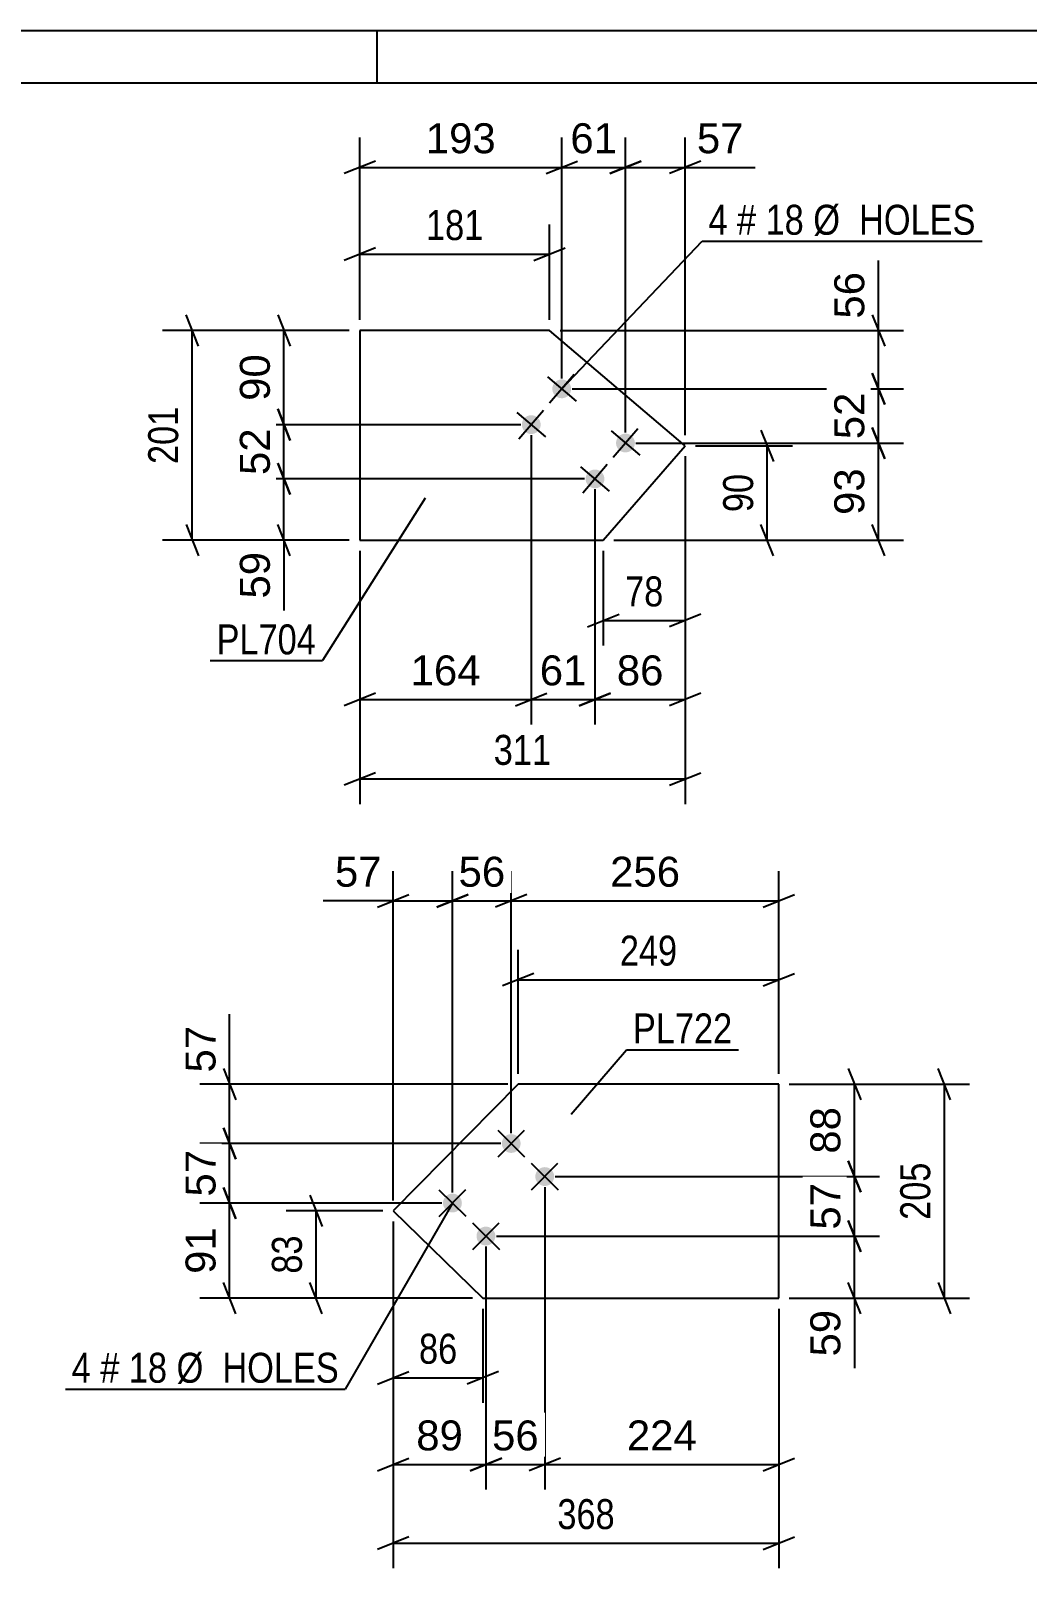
# Model space of a CAD drawing. Header units: millimetres. Extents: x 0 to 594, y 0 to 420.
# Drawn here: x 140.9 to 236.1, y 273 to 420 of the extents above; entities that cross this region are included whole.
import ezdxf

# ---------------------------------------------------------------- set-up
doc = ezdxf.new("R2010")
doc.units = ezdxf.units.MM
doc.styles.add('Arial', font='ARIAL.TTF', dxfattribs={"height": 0.2})
doc.styles.add('Arial Narrow', font='ARIALN.TTF', dxfattribs={"height": 0.2})

# ---------------------------------------------------------------- blocks, each defined once
blk = doc.blocks.new('Unknown-284936067-1132')
at = {"color": 5, "linetype": 'Continuous'}
for p, q in [((594, 420), (0, 420)), ((174, 415), (174, 420)), ((589, 415), (5, 415))]:
    blk.add_line(p, q, dxfattribs=at)
blk = doc.blocks.new('Bolt-284936067-12088 - 12082')
at = {"linetype": 'Continuous'}
for points in [[(187.44, 314.26, -1), (186.18, 312.98, -1)], [(190.65, 311.1, -1), (189.38, 309.82, -1)], [(181.83, 308.57, -1), (180.56, 307.29, -1)], [(185.03, 305.41, -1), (183.76, 304.13, -1)]]:
    blk.add_hatch(color=1, dxfattribs=at).paths.add_polyline_path(points)
at = {"color": 1, "linetype": 'Continuous'}
for p, q in [((185.53, 314.89), (188.09, 312.36)), ((185.55, 312.34), (188.08, 314.9)), ((188.73, 311.73), (191.3, 309.2)), ((188.75, 309.18), (191.28, 311.74)), ((179.91, 309.19), (182.47, 306.66)), ((179.93, 306.65), (182.46, 309.21)), ((183.11, 306.03), (185.68, 303.5)), ((183.13, 303.49), (185.66, 306.05))]:
    blk.add_line(p, q, dxfattribs=at)
blk = doc.blocks.new('Part-284936067-12093 - 12082')
at = {"color": 2, "linetype": 'Continuous'}
for p, q in [((187.48, 319.28), (175.54, 307.18)), ((212.38, 319.28), (187.48, 319.28)), ((212.38, 298.83), (212.38, 319.28)), ((175.54, 307.18), (184.11, 298.83)), ((184.11, 298.83), (212.38, 298.83))]:
    blk.add_line(p, q, dxfattribs=at)
blk = doc.blocks.new('Bolt-284936067-12259 - 12253')
at = {"linetype": 'Continuous'}
for points in [[(192.32, 385.18, -1), (190.95, 386.35, -1)], [(189.41, 381.76, -1), (188.04, 382.93, -1)], [(198.41, 380, -1), (197.04, 381.17, -1)], [(195.5, 376.57, -1), (194.13, 377.74, -1)]]:
    blk.add_hatch(color=1, dxfattribs=at).paths.add_polyline_path(points)
at = {"color": 1, "linetype": 'Continuous'}
for p, q in [((190.27, 386.93), (193.01, 384.6)), ((192.81, 387.14), (190.47, 384.4)), ((189.89, 383.71), (187.55, 380.97)), ((187.35, 383.51), (190.09, 381.17)), ((196.36, 381.75), (199.1, 379.42)), ((198.9, 381.95), (196.56, 379.21)), ((193.44, 378.32), (196.18, 375.99)), ((195.98, 378.53), (193.65, 375.79))]:
    blk.add_line(p, q, dxfattribs=at)
blk = doc.blocks.new('Part-284936067-12264 - 12253')
at = {"color": 2, "linetype": 'Continuous'}
for p, q in [((172.34, 391.35), (172.34, 371.29)), ((190.48, 391.35), (172.34, 391.35)), ((203.43, 380.33), (190.48, 391.35)), ((195.61, 371.29), (203.43, 380.33)), ((172.34, 371.29), (195.61, 371.29))]:
    blk.add_line(p, q, dxfattribs=at)
blk = doc.blocks.new('StraightDimension-284936067-12224 - 12082')
at = {"color": 7, "linetype": 'Continuous'}
for p, q in [((228.79, 317.78), (227.59, 320.78)), ((213.38, 319.28), (230.59, 319.28)), ((228.19, 298.83), (228.19, 319.28)), ((227.59, 300.33), (228.79, 297.33)), ((213.38, 298.83), (230.59, 298.83))]:
    blk.add_line(p, q, dxfattribs=at)
at = {"color": 0}
blk.add_wipeout([(227.44, 312.4), (223.24, 312.4), (223.24, 305.72), (227.44, 305.72)], dxfattribs=at)
at = {"color": 3, "style": 'Arial Narrow'}
blk.add_text('205', height=2.863, rotation=90.0002, dxfattribs=at).set_placement((226.84, 306.32))
blk = doc.blocks.new('StraightDimension-284936067-19074 - 12082')
at = {"color": 7, "linetype": 'Continuous'}
for p, q in [((186.81, 314.62), (186.81, 339.67)), ((212.38, 320.28), (212.38, 339.67)), ((188.31, 337.42), (185.31, 336.22)), ((186.81, 336.82), (212.38, 336.82)), ((210.88, 336.22), (213.88, 337.42))]:
    blk.add_line(p, q, dxfattribs=at)
at = {"color": 0}
blk.add_wipeout([(203.53, 337.57), (203.53, 341.77), (195.66, 341.77), (195.66, 337.57)], dxfattribs=at)
at = {"color": 3, "style": 'Arial'}
blk.add_text('256', height=2.865, dxfattribs=at).set_placement((196.26, 338.17))
blk = doc.blocks.new('StraightDimension-284936067-12229 - 12082')
at = {"color": 7, "linetype": 'Continuous'}
for p, q in [((167.56, 308.68), (168.76, 305.68)), ((174.54, 307.18), (165.31, 307.18)), ((168.16, 298.83), (168.16, 307.18)), ((168.76, 297.33), (167.56, 300.33)), ((183.11, 298.83), (165.31, 298.83))]:
    blk.add_line(p, q, dxfattribs=at)
at = {"color": 0}
blk.add_wipeout([(167.41, 305.44), (163.21, 305.44), (163.21, 300.58), (167.41, 300.58)], dxfattribs=at)
at = {"color": 3, "style": 'Arial Narrow'}
blk.add_text('83', height=2.863, rotation=90.0002, dxfattribs=at).set_placement((166.81, 301.18))
blk = doc.blocks.new('StraightDimension-284936067-12095 - 12082')
at = {"color": 7, "linetype": 'Continuous'}
for p, q in [((175.54, 306.18), (175.54, 273.01)), ((212.38, 297.83), (212.38, 273.01)), ((177.04, 276.01), (174.04, 274.81)), ((175.54, 275.41), (212.38, 275.41)), ((210.88, 274.81), (213.88, 276.01))]:
    blk.add_line(p, q, dxfattribs=at)
at = {"color": 0}
blk.add_wipeout([(197.3, 276.16), (197.3, 280.36), (190.62, 280.36), (190.62, 276.16)], dxfattribs=at)
at = {"color": 3, "style": 'Arial Narrow'}
blk.add_text('368', height=2.863, dxfattribs=at).set_placement((191.22, 276.76))
blk = doc.blocks.new('StraightDimension-284936067-12202 - 12082')
at = {"color": 7, "linetype": 'Continuous'}
for p, q in [((175.54, 306.18), (175.54, 288.82)), ((184.11, 297.83), (184.11, 288.82)), ((174.04, 290.62), (177.04, 291.82)), ((175.54, 291.22), (184.11, 291.22)), ((185.61, 291.82), (182.61, 290.62))]:
    blk.add_line(p, q, dxfattribs=at)
at = {"color": 0}
blk.add_wipeout([(182.25, 291.97), (182.25, 296.17), (177.4, 296.17), (177.4, 291.97)], dxfattribs=at)
at = {"color": 3, "style": 'Arial Narrow'}
blk.add_text('86', height=2.863, dxfattribs=at).set_placement((178, 292.57))
blk = doc.blocks.new('StraightDimension-284936067-19032 - 12082')
at = {"color": 7, "linetype": 'Continuous'}
for p, q in [((187.48, 320.28), (187.48, 332.13)), ((212.38, 320.28), (212.38, 332.13)), ((188.98, 329.88), (185.98, 328.68)), ((187.48, 329.28), (212.38, 329.28)), ((210.88, 328.68), (213.88, 329.88))]:
    blk.add_line(p, q, dxfattribs=at)
at = {"color": 0}
blk.add_wipeout([(203.27, 330.03), (203.27, 334.23), (196.59, 334.23), (196.59, 330.03)], dxfattribs=at)
at = {"color": 3, "style": 'Arial Narrow'}
blk.add_text('249', height=2.863, dxfattribs=at).set_placement((197.19, 330.63))
blk = doc.blocks.new('StraightDimension-284936067-19075 - 12082')
at = {"color": 7, "linetype": 'Continuous'}
for p, q in [((181.19, 308.93), (181.19, 339.67)), ((186.81, 314.62), (186.81, 339.67)), ((179.69, 336.22), (182.69, 337.42)), ((181.19, 336.82), (186.81, 336.82)), ((188.31, 337.42), (185.31, 336.22))]:
    blk.add_line(p, q, dxfattribs=at)
at = {"color": 0}
blk.add_wipeout([(186.83, 337.57), (186.83, 341.77), (181.18, 341.77), (181.18, 337.57)], dxfattribs=at)
at = {"color": 3, "style": 'Arial'}
blk.add_text('56', height=2.865, dxfattribs=at).set_placement((181.78, 338.17))
blk = doc.blocks.new('StraightDimension-284936067-19076 - 12082')
at = {"color": 7, "linetype": 'Continuous'}
for p, q in [((175.54, 308.18), (175.54, 339.67)), ((181.19, 308.93), (181.19, 339.67)), ((175.54, 336.82), (168.84, 336.82)), ((175.54, 336.82), (168.84, 336.82)), ((174.04, 336.22), (177.04, 337.42)), ((175.54, 336.82), (181.19, 336.82)), ((182.69, 337.42), (179.69, 336.22))]:
    blk.add_line(p, q, dxfattribs=at)
at = {"color": 0}
blk.add_wipeout([(175.02, 337.57), (175.02, 341.77), (169.37, 341.77), (169.37, 337.57)], dxfattribs=at)
at = {"color": 3, "style": 'Arial'}
blk.add_text('57', height=2.865, dxfattribs=at).set_placement((169.97, 338.17))
blk = doc.blocks.new('StraightDimension-284936067-19103 - 12082')
at = {"color": 7, "linetype": 'Continuous'}
for p, q in [((190.02, 309.46), (190.02, 280.53)), ((212.38, 297.83), (212.38, 280.53)), ((191.52, 283.53), (188.52, 282.33)), ((190.02, 282.93), (212.38, 282.93)), ((210.88, 282.33), (213.88, 283.53))]:
    blk.add_line(p, q, dxfattribs=at)
at = {"color": 0}
blk.add_wipeout([(205.13, 283.68), (205.13, 287.88), (197.26, 287.88), (197.26, 283.68)], dxfattribs=at)
at = {"color": 3, "style": 'Arial'}
blk.add_text('224', height=2.865, dxfattribs=at).set_placement((197.86, 284.28))
blk = doc.blocks.new('StraightDimension-284936067-19104 - 12082')
at = {"color": 7, "linetype": 'Continuous'}
for p, q in [((190.02, 309.46), (190.02, 280.53)), ((184.4, 303.77), (184.4, 280.53)), ((182.9, 282.33), (185.9, 283.53)), ((184.4, 282.93), (190.02, 282.93)), ((191.52, 283.53), (188.52, 282.33))]:
    blk.add_line(p, q, dxfattribs=at)
at = {"color": 0}
blk.add_wipeout([(190.03, 283.68), (190.03, 287.88), (184.38, 287.88), (184.38, 283.68)], dxfattribs=at)
at = {"color": 3, "style": 'Arial'}
blk.add_text('56', height=2.865, dxfattribs=at).set_placement((184.98, 284.28))
blk = doc.blocks.new('StraightDimension-284936067-19105 - 12082')
at = {"color": 7, "linetype": 'Continuous'}
for p, q in [((175.54, 306.18), (175.54, 280.53)), ((184.4, 303.77), (184.4, 280.53)), ((174.04, 282.33), (177.04, 283.53)), ((175.54, 282.93), (184.4, 282.93)), ((185.9, 283.53), (182.9, 282.33))]:
    blk.add_line(p, q, dxfattribs=at)
at = {"color": 0}
blk.add_wipeout([(182.79, 283.68), (182.79, 287.88), (177.14, 287.88), (177.14, 283.68)], dxfattribs=at)
at = {"color": 3, "style": 'Arial'}
blk.add_text('89', height=2.865, dxfattribs=at).set_placement((177.74, 284.28))
blk = doc.blocks.new('StraightDimension-284936067-19132 - 12082')
at = {"color": 7, "linetype": 'Continuous'}
for p, q in [((159.91, 319.28), (159.91, 325.98)), ((159.91, 319.28), (159.91, 325.98)), ((159.31, 320.78), (160.51, 317.78)), ((186.48, 319.28), (157.06, 319.28)), ((159.91, 313.62), (159.91, 319.28)), ((160.51, 312.12), (159.31, 315.12)), ((185.81, 313.62), (157.06, 313.62))]:
    blk.add_line(p, q, dxfattribs=at)
at = {"color": 0}
blk.add_wipeout([(159.16, 325.46), (154.96, 325.46), (154.96, 319.81), (159.16, 319.81)], dxfattribs=at)
at = {"color": 3, "style": 'Arial'}
blk.add_text('57', height=2.865, rotation=90.0002, dxfattribs=at).set_placement((158.56, 320.41))
blk = doc.blocks.new('StraightDimension-284936067-19133 - 12082')
at = {"color": 7, "linetype": 'Continuous'}
for p, q in [((159.31, 315.12), (160.51, 312.12)), ((185.81, 313.62), (157.06, 313.62)), ((159.91, 307.93), (159.91, 313.62)), ((160.51, 306.43), (159.31, 309.43)), ((180.19, 307.93), (157.06, 307.93))]:
    blk.add_line(p, q, dxfattribs=at)
at = {"color": 0}
blk.add_wipeout([(159.16, 313.6), (154.96, 313.6), (154.96, 307.95), (159.16, 307.95)], dxfattribs=at)
at = {"color": 3, "style": 'Arial'}
blk.add_text('57', height=2.865, rotation=90.0002, dxfattribs=at).set_placement((158.56, 308.55))
blk = doc.blocks.new('StraightDimension-284936067-19134 - 12082')
at = {"color": 7, "linetype": 'Continuous'}
for p, q in [((159.31, 309.43), (160.51, 306.43)), ((180.19, 307.93), (157.06, 307.93)), ((159.91, 298.83), (159.91, 307.93)), ((160.51, 297.33), (159.31, 300.33)), ((183.11, 298.83), (157.06, 298.83))]:
    blk.add_line(p, q, dxfattribs=at)
at = {"color": 0}
blk.add_wipeout([(159.16, 306.21), (154.96, 306.21), (154.96, 300.56), (159.16, 300.56)], dxfattribs=at)
at = {"color": 3, "style": 'Arial'}
blk.add_text('91', height=2.865, rotation=90.0002, dxfattribs=at).set_placement((158.56, 301.16))
blk = doc.blocks.new('StraightDimension-284936067-19163 - 12082')
at = {"color": 7, "linetype": 'Continuous'}
for p, q in [((219, 320.78), (220.2, 317.78)), ((213.38, 319.28), (222, 319.28)), ((219.6, 310.46), (219.6, 319.28)), ((220.2, 308.96), (219, 311.96)), ((191.02, 310.46), (222, 310.46))]:
    blk.add_line(p, q, dxfattribs=at)
at = {"color": 0}
blk.add_wipeout([(218.85, 317.7), (214.65, 317.7), (214.65, 312.05), (218.85, 312.05)], dxfattribs=at)
at = {"color": 3, "style": 'Arial'}
blk.add_text('88', height=2.865, rotation=90.0002, dxfattribs=at).set_placement((218.25, 312.65))
blk = doc.blocks.new('StraightDimension-284936067-19164 - 12082')
at = {"color": 7, "linetype": 'Continuous'}
for p, q in [((219, 311.96), (220.2, 308.96)), ((191.02, 310.46), (222, 310.46)), ((219.6, 304.77), (219.6, 310.46)), ((220.2, 303.27), (219, 306.27)), ((185.4, 304.77), (222, 304.77))]:
    blk.add_line(p, q, dxfattribs=at)
at = {"color": 0}
blk.add_wipeout([(218.85, 310.44), (214.65, 310.44), (214.65, 304.79), (218.85, 304.79)], dxfattribs=at)
at = {"color": 3, "style": 'Arial'}
blk.add_text('57', height=2.865, rotation=90.0002, dxfattribs=at).set_placement((218.25, 305.39))
blk = doc.blocks.new('StraightDimension-284936067-19165 - 12082')
at = {"color": 7, "linetype": 'Continuous'}
for p, q in [((219, 306.27), (220.2, 303.27)), ((185.4, 304.77), (222, 304.77)), ((219.6, 298.83), (219.6, 304.77)), ((220.2, 297.33), (219, 300.33)), ((213.38, 298.83), (222, 298.83)), ((219.6, 298.83), (219.6, 292.14)), ((219.6, 298.83), (219.6, 292.14))]:
    blk.add_line(p, q, dxfattribs=at)
at = {"color": 0}
blk.add_wipeout([(218.85, 298.31), (214.65, 298.31), (214.65, 292.66), (218.85, 292.66)], dxfattribs=at)
at = {"color": 3, "style": 'Arial'}
blk.add_text('59', height=2.865, rotation=90.0002, dxfattribs=at).set_placement((218.25, 293.26))
blk = doc.blocks.new('StraightDimension-284936067-12378 - 12253')
at = {"color": 7, "linetype": 'Continuous'}
for p, q in [((203.43, 379.33), (203.43, 361.22)), ((195.61, 370.29), (195.61, 361.22)), ((194.11, 363.02), (197.11, 364.22)), ((195.61, 363.62), (203.43, 363.62)), ((204.93, 364.22), (201.93, 363.02))]:
    blk.add_line(p, q, dxfattribs=at)
at = {"color": 0}
blk.add_wipeout([(201.95, 364.37), (201.95, 368.57), (197.09, 368.57), (197.09, 364.37)], dxfattribs=at)
at = {"color": 3, "style": 'Arial Narrow'}
blk.add_text('78', height=2.863, dxfattribs=at).set_placement((197.69, 364.97))
blk = doc.blocks.new('StraightDimension-284936067-18924 - 12253')
at = {"color": 7, "linetype": 'Continuous'}
for p, q in [((172.34, 392.35), (172.34, 409.79)), ((191.64, 386.77), (191.64, 409.79)), ((173.84, 407.54), (170.84, 406.34)), ((190.14, 406.34), (193.14, 407.54)), ((172.34, 406.94), (191.64, 406.94))]:
    blk.add_line(p, q, dxfattribs=at)
at = {"color": 0}
blk.add_wipeout([(185.92, 407.69), (185.92, 411.89), (178.05, 411.89), (178.05, 407.69)], dxfattribs=at)
at = {"color": 3, "style": 'Arial'}
blk.add_text('193', height=2.865, dxfattribs=at).set_placement((178.65, 408.29))
blk = doc.blocks.new('StraightDimension-284936067-12387 - 12253')
at = {"color": 7, "linetype": 'Continuous'}
for p, q in [((156.94, 389.85), (155.74, 392.85)), ((171.34, 391.35), (153.49, 391.35)), ((156.34, 371.29), (156.34, 391.35)), ((155.74, 372.79), (156.94, 369.79)), ((171.34, 371.29), (153.49, 371.29))]:
    blk.add_line(p, q, dxfattribs=at)
at = {"color": 0}
blk.add_wipeout([(155.59, 384.66), (151.39, 384.66), (151.39, 377.98), (155.59, 377.98)], dxfattribs=at)
at = {"color": 3, "style": 'Arial Narrow'}
blk.add_text('201', height=2.863, rotation=90.0002, dxfattribs=at).set_placement((154.99, 378.58))
blk = doc.blocks.new('StraightDimension-284936067-12363 - 12253')
at = {"color": 7, "linetype": 'Continuous'}
for p, q in [((172.34, 392.35), (172.34, 401.49)), ((190.48, 392.35), (190.48, 401.49)), ((173.84, 399.24), (170.84, 398.04)), ((172.34, 398.64), (190.48, 398.64)), ((188.98, 398.04), (191.98, 399.24))]:
    blk.add_line(p, q, dxfattribs=at)
at = {"color": 0}
blk.add_wipeout([(184.75, 399.39), (184.75, 403.59), (178.07, 403.59), (178.07, 399.39)], dxfattribs=at)
at = {"color": 3, "style": 'Arial Narrow'}
blk.add_text('181', height=2.863, dxfattribs=at).set_placement((178.67, 399.99))
blk = doc.blocks.new('StraightDimension-284936067-18989 - 12253')
at = {"color": 7, "linetype": 'Continuous'}
for p, q in [((164.5, 378.66), (165.7, 375.66)), ((193.81, 377.16), (162.25, 377.16)), ((165.1, 371.29), (165.1, 377.16)), ((165.7, 369.79), (164.5, 372.79)), ((171.34, 371.29), (162.25, 371.29)), ((165.1, 371.29), (165.1, 364.59)), ((165.1, 371.29), (165.1, 364.59))]:
    blk.add_line(p, q, dxfattribs=at)
at = {"color": 0}
blk.add_wipeout([(164.35, 370.77), (160.15, 370.77), (160.15, 365.12), (164.35, 365.12)], dxfattribs=at)
at = {"color": 3, "style": 'Arial'}
blk.add_text('59', height=2.865, rotation=90.0002, dxfattribs=at).set_placement((163.75, 365.72))
blk = doc.blocks.new('StraightDimension-284936067-12266 - 12253')
at = {"color": 7, "linetype": 'Continuous'}
for p, q in [((203.43, 379.33), (203.43, 346.07)), ((172.34, 370.29), (172.34, 346.07)), ((173.84, 349.07), (170.84, 347.87)), ((172.34, 348.47), (203.43, 348.47)), ((201.93, 347.87), (204.93, 349.07))]:
    blk.add_line(p, q, dxfattribs=at)
at = {"color": 0}
blk.add_wipeout([(191.22, 349.22), (191.22, 353.42), (184.54, 353.42), (184.54, 349.22)], dxfattribs=at)
at = {"color": 3, "style": 'Arial Narrow'}
blk.add_text('311', height=2.863, dxfattribs=at).set_placement((185.14, 349.82))
blk = doc.blocks.new('StraightDimension-284936067-12392 - 12253')
at = {"color": 7, "linetype": 'Continuous'}
for p, q in [((210.67, 381.83), (211.87, 378.83)), ((204.43, 380.33), (213.67, 380.33)), ((211.27, 371.29), (211.27, 380.33)), ((211.87, 369.79), (210.67, 372.79)), ((196.61, 371.29), (213.67, 371.29))]:
    blk.add_line(p, q, dxfattribs=at)
at = {"color": 0}
blk.add_wipeout([(210.52, 378.24), (206.32, 378.24), (206.32, 373.38), (210.52, 373.38)], dxfattribs=at)
at = {"color": 3, "style": 'Arial Narrow'}
blk.add_text('90', height=2.863, rotation=90.0002, dxfattribs=at).set_placement((209.92, 373.98))
blk = doc.blocks.new('StraightDimension-284936067-18922 - 12253')
at = {"color": 7, "linetype": 'Continuous'}
for p, q in [((197.73, 381.58), (197.73, 409.79)), ((203.43, 381.33), (203.43, 409.79)), ((196.23, 406.34), (199.23, 407.54)), ((204.93, 407.54), (201.93, 406.34)), ((197.73, 406.94), (203.43, 406.94)), ((203.43, 406.94), (210.12, 406.94)), ((203.43, 406.94), (210.12, 406.94))]:
    blk.add_line(p, q, dxfattribs=at)
at = {"color": 0}
blk.add_wipeout([(209.6, 407.69), (209.6, 411.89), (203.95, 411.89), (203.95, 407.69)], dxfattribs=at)
at = {"color": 3, "style": 'Arial'}
blk.add_text('57', height=2.865, dxfattribs=at).set_placement((204.55, 408.29))
blk = doc.blocks.new('StraightDimension-284936067-18923 - 12253')
at = {"color": 7, "linetype": 'Continuous'}
for p, q in [((191.64, 386.77), (191.64, 409.79)), ((197.73, 381.58), (197.73, 409.79)), ((190.14, 406.34), (193.14, 407.54)), ((199.23, 407.54), (196.23, 406.34)), ((191.64, 406.94), (197.73, 406.94))]:
    blk.add_line(p, q, dxfattribs=at)
at = {"color": 0}
blk.add_wipeout([(197.51, 407.69), (197.51, 411.89), (191.86, 411.89), (191.86, 407.69)], dxfattribs=at)
at = {"color": 3, "style": 'Arial'}
blk.add_text('61', height=2.865, dxfattribs=at).set_placement((192.46, 408.29))
blk = doc.blocks.new('StraightDimension-284936067-19009 - 12253')
at = {"color": 7, "linetype": 'Continuous'}
for p, q in [((203.43, 379.33), (203.43, 353.67)), ((194.81, 376.16), (194.81, 353.67)), ((193.31, 355.47), (196.31, 356.67)), ((194.81, 356.07), (203.43, 356.07)), ((204.93, 356.67), (201.93, 355.47))]:
    blk.add_line(p, q, dxfattribs=at)
at = {"color": 0}
blk.add_wipeout([(201.94, 356.82), (201.94, 361.02), (196.3, 361.02), (196.3, 356.82)], dxfattribs=at)
at = {"color": 3, "style": 'Arial'}
blk.add_text('86', height=2.865, dxfattribs=at).set_placement((196.9, 357.42))
blk = doc.blocks.new('StraightDimension-284936067-18945 - 12253')
at = {"color": 7, "linetype": 'Continuous'}
for p, q in [((221.89, 391.35), (221.89, 398.05)), ((221.89, 391.35), (221.89, 398.05)), ((221.29, 392.85), (222.49, 389.85)), ((191.48, 391.35), (224.29, 391.35)), ((221.89, 385.77), (221.89, 391.35)), ((222.49, 384.27), (221.29, 387.27)), ((192.64, 385.77), (224.29, 385.77))]:
    blk.add_line(p, q, dxfattribs=at)
at = {"color": 0}
blk.add_wipeout([(221.14, 397.52), (216.94, 397.52), (216.94, 391.88), (221.14, 391.88)], dxfattribs=at)
at = {"color": 3, "style": 'Arial'}
blk.add_text('56', height=2.865, rotation=90.0002, dxfattribs=at).set_placement((220.54, 392.48))
blk = doc.blocks.new('StraightDimension-284936067-19010 - 12253')
at = {"color": 7, "linetype": 'Continuous'}
for p, q in [((188.72, 381.34), (188.72, 353.67)), ((194.81, 376.16), (194.81, 353.67)), ((187.22, 355.47), (190.22, 356.67)), ((188.72, 356.07), (194.81, 356.07)), ((196.31, 356.67), (193.31, 355.47))]:
    blk.add_line(p, q, dxfattribs=at)
at = {"color": 0}
blk.add_wipeout([(194.59, 356.82), (194.59, 361.02), (188.94, 361.02), (188.94, 356.82)], dxfattribs=at)
at = {"color": 3, "style": 'Arial'}
blk.add_text('61', height=2.865, dxfattribs=at).set_placement((189.54, 357.42))
blk = doc.blocks.new('StraightDimension-284936067-18946 - 12253')
at = {"color": 7, "linetype": 'Continuous'}
for p, q in [((221.29, 387.27), (222.49, 384.27)), ((192.64, 385.77), (224.29, 385.77)), ((221.89, 380.58), (221.89, 385.77)), ((222.49, 379.08), (221.29, 382.08)), ((198.73, 380.58), (224.29, 380.58))]:
    blk.add_line(p, q, dxfattribs=at)
at = {"color": 0}
blk.add_wipeout([(221.14, 386), (216.94, 386), (216.94, 380.35), (221.14, 380.35)], dxfattribs=at)
at = {"color": 3, "style": 'Arial'}
blk.add_text('52', height=2.865, rotation=90.0002, dxfattribs=at).set_placement((220.54, 380.95))
blk = doc.blocks.new('StraightDimension-284936067-19011 - 12253')
at = {"color": 7, "linetype": 'Continuous'}
for p, q in [((188.72, 381.34), (188.72, 353.67)), ((172.34, 370.29), (172.34, 353.67)), ((173.84, 356.67), (170.84, 355.47)), ((172.34, 356.07), (188.72, 356.07)), ((187.22, 355.47), (190.22, 356.67))]:
    blk.add_line(p, q, dxfattribs=at)
at = {"color": 0}
blk.add_wipeout([(184.47, 356.82), (184.47, 361.02), (176.6, 361.02), (176.6, 356.82)], dxfattribs=at)
at = {"color": 3, "style": 'Arial'}
blk.add_text('164', height=2.865, dxfattribs=at).set_placement((177.2, 357.42))
blk = doc.blocks.new('StraightDimension-284936067-18947 - 12253')
at = {"color": 7, "linetype": 'Continuous'}
for p, q in [((221.29, 382.08), (222.49, 379.08)), ((198.73, 380.58), (224.29, 380.58)), ((221.89, 371.29), (221.89, 380.58)), ((222.49, 369.79), (221.29, 372.79)), ((196.61, 371.29), (224.29, 371.29))]:
    blk.add_line(p, q, dxfattribs=at)
at = {"color": 0}
blk.add_wipeout([(221.14, 378.76), (216.94, 378.76), (216.94, 373.11), (221.14, 373.11)], dxfattribs=at)
at = {"color": 3, "style": 'Arial'}
blk.add_text('93', height=2.865, rotation=90.0002, dxfattribs=at).set_placement((220.54, 373.71))
blk = doc.blocks.new('StraightDimension-284936067-18987 - 12253')
at = {"color": 7, "linetype": 'Continuous'}
for p, q in [((164.5, 392.85), (165.7, 389.85)), ((171.34, 391.35), (162.25, 391.35)), ((165.1, 382.34), (165.1, 391.35)), ((165.7, 380.84), (164.5, 383.84)), ((187.72, 382.34), (162.25, 382.34))]:
    blk.add_line(p, q, dxfattribs=at)
at = {"color": 0}
blk.add_wipeout([(164.35, 389.67), (160.15, 389.67), (160.15, 384.02), (164.35, 384.02)], dxfattribs=at)
at = {"color": 3, "style": 'Arial'}
blk.add_text('90', height=2.865, rotation=90.0002, dxfattribs=at).set_placement((163.75, 384.62))
blk = doc.blocks.new('StraightDimension-284936067-18988 - 12253')
at = {"color": 7, "linetype": 'Continuous'}
for p, q in [((164.5, 383.84), (165.7, 380.84)), ((187.72, 382.34), (162.25, 382.34)), ((165.1, 377.16), (165.1, 382.34)), ((165.7, 375.66), (164.5, 378.66)), ((193.81, 377.16), (162.25, 377.16))]:
    blk.add_line(p, q, dxfattribs=at)
at = {"color": 0}
blk.add_wipeout([(164.35, 382.57), (160.15, 382.57), (160.15, 376.93), (164.35, 376.93)], dxfattribs=at)
at = {"color": 3, "style": 'Arial'}
blk.add_text('52', height=2.865, rotation=90.0002, dxfattribs=at).set_placement((163.75, 377.53))
blk = doc.blocks.new('Mark-284936067-12084 - 12082')
at = {"color": 0}
for points in [[(146.65, 290.75), (146.65, 293.75), (144.82, 293.75), (144.82, 290.75)], [(149.38, 290.75), (149.38, 293.75), (147.55, 293.75), (147.55, 290.75)], [(153.94, 290.75), (153.94, 293.75), (150.28, 293.75), (150.28, 290.75)], [(170.36, 290.75), (170.36, 293.75), (154.84, 293.75), (154.84, 290.75)]]:
    blk.add_wipeout(points, dxfattribs=at)
for points in [[(146.65, 290.75), (146.65, 293.75), (144.82, 293.75), (144.82, 290.75)], [(149.38, 290.75), (149.38, 293.75), (147.55, 293.75), (147.55, 290.75)], [(153.94, 290.75), (153.94, 293.75), (150.28, 293.75), (150.28, 290.75)], [(170.36, 290.75), (170.36, 293.75), (154.84, 293.75), (154.84, 290.75)]]:
    blk.add_wipeout(points, dxfattribs=at)
at = {"color": 7, "linetype": 'Continuous'}
for p in [(181.19, 307.93), (144.22, 290.15)]:
    blk.add_line(p, (170.96, 290.15), dxfattribs=at)
at = {"color": 3, "style": 'Arial Narrow'}
for s, height, p in [('4', 2.86, (144.82, 290.75)), ('#', 2.86, (147.55, 290.75)), ('18', 2.863, (150.28, 290.75)), ('Ø  HOLES', 2.863, (154.84, 290.75))]:
    blk.add_text(s, height=height, dxfattribs=at).set_placement(p)
blk = doc.blocks.new('Mark-284936067-12089 - 12082')
at = {"color": 0}
blk.add_wipeout([(207.94, 323.19), (207.94, 326.19), (198.44, 326.19), (198.44, 323.19)], dxfattribs=at)
blk.add_wipeout([(207.94, 323.19), (207.94, 326.19), (198.44, 326.19), (198.44, 323.19)], dxfattribs=at)
at = {"color": 30, "linetype": 'Continuous'}
for p, q in [((192.53, 316.44), (197.84, 322.59)), ((197.84, 322.59), (208.54, 322.59))]:
    blk.add_line(p, q, dxfattribs=at)
at = {"color": 3, "style": 'Arial Narrow'}
blk.add_text('PL722', height=2.863, dxfattribs=at).set_placement((198.44, 323.19))
blk = doc.blocks.new('Mark-284936067-12260 - 12253')
at = {"color": 0}
blk.add_wipeout([(168.17, 360.38), (168.17, 363.38), (158.66, 363.38), (158.66, 360.38)], dxfattribs=at)
blk.add_wipeout([(168.17, 360.38), (168.17, 363.38), (158.66, 363.38), (158.66, 360.38)], dxfattribs=at)
at = {"color": 30, "linetype": 'Continuous'}
for p in [(178.59, 375.33), (158.06, 359.78)]:
    blk.add_line(p, (168.77, 359.78), dxfattribs=at)
at = {"color": 3, "style": 'Arial Narrow'}
blk.add_text('PL704', height=2.863, dxfattribs=at).set_placement((158.66, 360.38))
blk = doc.blocks.new('Mark-284936067-12255 - 12253')
at = {"color": 0}
for points in [[(207.48, 400.5), (207.48, 403.5), (205.66, 403.5), (205.66, 400.5)], [(210.21, 400.5), (210.21, 403.5), (208.38, 403.5), (208.38, 400.5)], [(214.77, 400.5), (214.77, 403.5), (211.11, 403.5), (211.11, 400.5)], [(231.2, 400.5), (231.2, 403.5), (215.67, 403.5), (215.67, 400.5)]]:
    blk.add_wipeout(points, dxfattribs=at)
for points in [[(207.48, 400.5), (207.48, 403.5), (205.66, 403.5), (205.66, 400.5)], [(210.21, 400.5), (210.21, 403.5), (208.38, 403.5), (208.38, 400.5)], [(214.77, 400.5), (214.77, 403.5), (211.11, 403.5), (211.11, 400.5)], [(231.2, 400.5), (231.2, 403.5), (215.67, 403.5), (215.67, 400.5)]]:
    blk.add_wipeout(points, dxfattribs=at)
at = {"color": 7, "linetype": 'Continuous'}
for p, q in [((191.64, 385.77), (205.06, 399.9)), ((205.06, 399.9), (231.8, 399.9))]:
    blk.add_line(p, q, dxfattribs=at)
at = {"color": 3, "style": 'Arial Narrow'}
for s, height, p in [('4', 2.86, (205.66, 400.5)), ('#', 2.86, (208.38, 400.5)), ('18', 2.863, (211.11, 400.5)), ('Ø  HOLES', 2.863, (215.67, 400.5))]:
    blk.add_text(s, height=height, dxfattribs=at).set_placement(p)

msp = doc.modelspace()

# ---------------------------------------------------------------- block references
for name in ['Unknown-284936067-1132', 'Part-284936067-12264 - 12253', 'Bolt-284936067-12259 - 12253', 'Part-284936067-12093 - 12082', 'Bolt-284936067-12088 - 12082']:
    msp.add_blockref(name, (0, 0))

# ---------------------------------------------------------------- next in the draw order: block references
for name in ['StraightDimension-284936067-18924 - 12253', 'StraightDimension-284936067-12378 - 12253', 'StraightDimension-284936067-12224 - 12082', 'StraightDimension-284936067-12229 - 12082']:
    msp.add_blockref(name, (0, 0))

# ---------------------------------------------------------------- next in the draw order: block references
for name in ['StraightDimension-284936067-12387 - 12253', 'StraightDimension-284936067-19074 - 12082', 'StraightDimension-284936067-12095 - 12082']:
    msp.add_blockref(name, (0, 0))

# ---------------------------------------------------------------- next in the draw order: block references
for name in ['StraightDimension-284936067-12363 - 12253', 'StraightDimension-284936067-18989 - 12253', 'StraightDimension-284936067-19032 - 12082', 'StraightDimension-284936067-12202 - 12082']:
    msp.add_blockref(name, (0, 0))

# ---------------------------------------------------------------- next in the draw order: block references
for name in ['StraightDimension-284936067-12266 - 12253', 'StraightDimension-284936067-19075 - 12082']:
    msp.add_blockref(name, (0, 0))

# ---------------------------------------------------------------- next in the draw order: block references
for name in ['StraightDimension-284936067-12392 - 12253', 'StraightDimension-284936067-19076 - 12082', 'StraightDimension-284936067-19103 - 12082']:
    msp.add_blockref(name, (0, 0))

# ---------------------------------------------------------------- next in the draw order: block references
for name in ['StraightDimension-284936067-18922 - 12253', 'StraightDimension-284936067-19009 - 12253', 'StraightDimension-284936067-19132 - 12082', 'StraightDimension-284936067-19104 - 12082']:
    msp.add_blockref(name, (0, 0))

# ---------------------------------------------------------------- next in the draw order: block references
for name in ['StraightDimension-284936067-18923 - 12253', 'StraightDimension-284936067-19163 - 12082', 'StraightDimension-284936067-19105 - 12082']:
    msp.add_blockref(name, (0, 0))

# ---------------------------------------------------------------- next in the draw order: block references
for name in ['StraightDimension-284936067-18945 - 12253', 'StraightDimension-284936067-19010 - 12253', 'Mark-284936067-12089 - 12082', 'StraightDimension-284936067-19133 - 12082']:
    msp.add_blockref(name, (0, 0))

# ---------------------------------------------------------------- next in the draw order: block references
for name in ['StraightDimension-284936067-18946 - 12253', 'StraightDimension-284936067-19011 - 12253', 'StraightDimension-284936067-19164 - 12082', 'StraightDimension-284936067-19134 - 12082']:
    msp.add_blockref(name, (0, 0))

# ---------------------------------------------------------------- next in the draw order: block references
for name in ['Mark-284936067-12255 - 12253', 'StraightDimension-284936067-18987 - 12253', 'StraightDimension-284936067-18947 - 12253', 'Mark-284936067-12084 - 12082', 'StraightDimension-284936067-19165 - 12082']:
    msp.add_blockref(name, (0, 0))

# ---------------------------------------------------------------- next in the draw order: block references
msp.add_blockref('StraightDimension-284936067-18988 - 12253', (0, 0))

# ---------------------------------------------------------------- next in the draw order: block references
msp.add_blockref('Mark-284936067-12260 - 12253', (0, 0))

doc.saveas('drawing.dxf')
